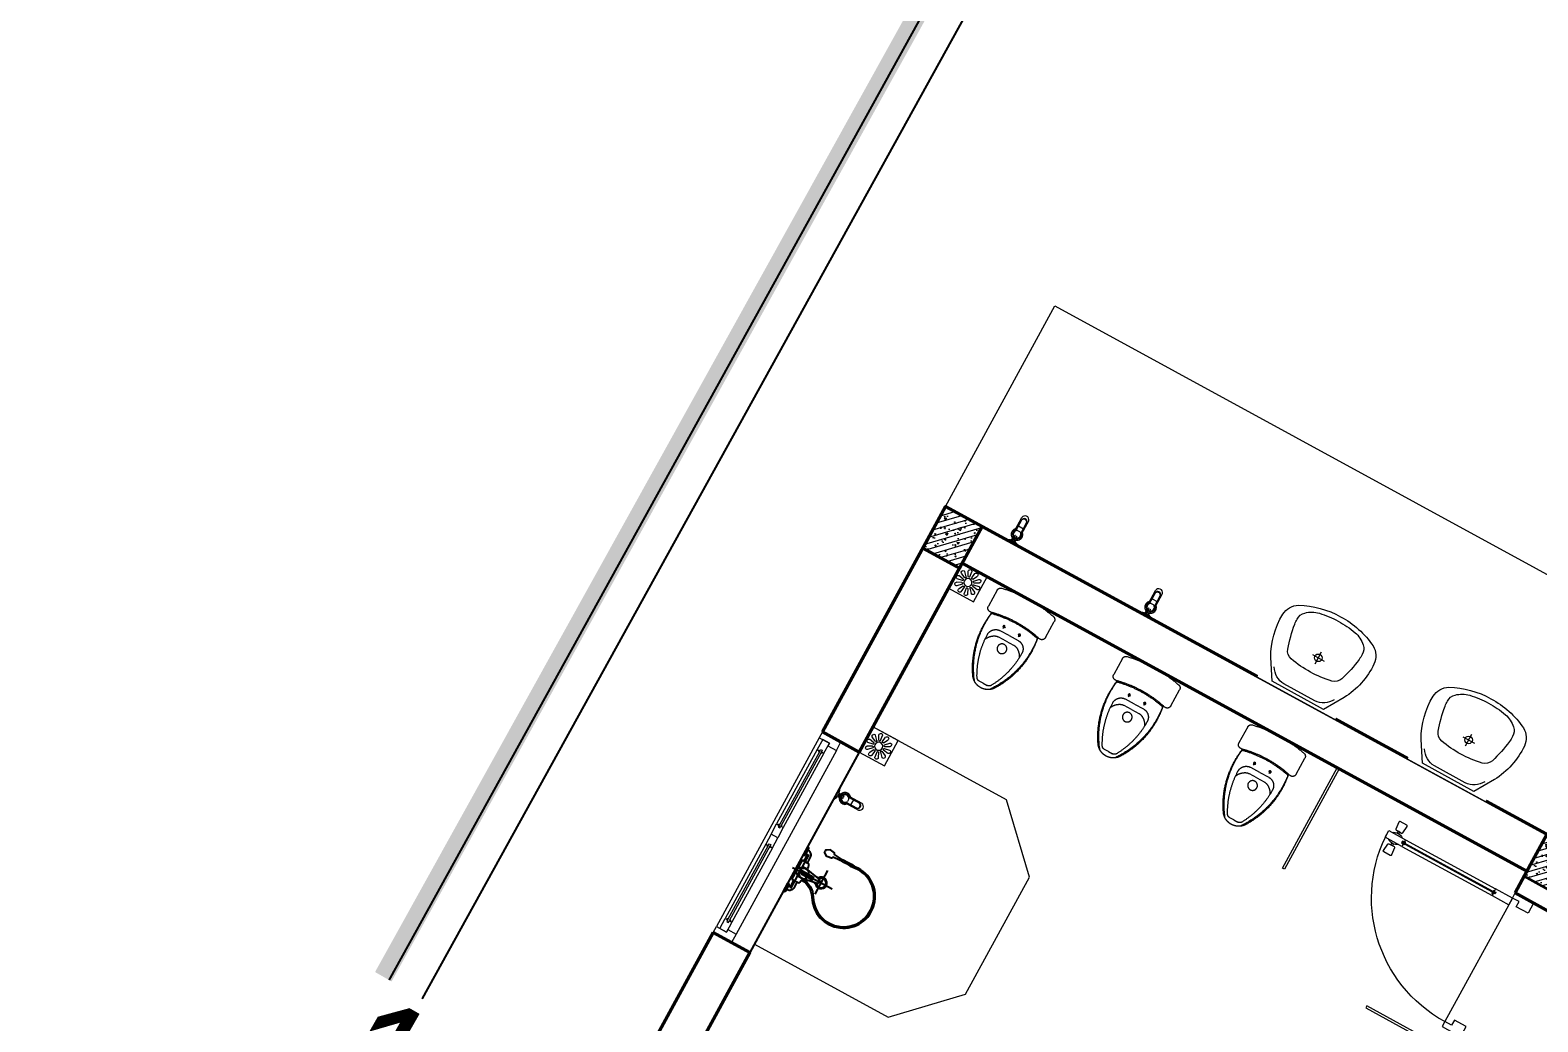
# Model space of a CAD drawing. Header units: millimetres. Extents: x -1075388 to -537338, y 70651 to 270651.
# Drawn here: x -885728 to -877805, y 167468 to 172679 of the extents above; entities that cross this region are included whole.
import ezdxf
from ezdxf.enums import TextEntityAlignment as Align
from ezdxf.xclip import XClip

# ---------------------------------------------------------------- set-up
doc = ezdxf.new("R2010")
doc.units = ezdxf.units.MM
doc.header["$LTSCALE"] = 5
doc.header["$XCLIPFRAME"] = 0
for name, pattern in [('CENTER2', [28.575, 19.05, -3.175, 3.175, -3.175]), ('DASHDOT2', [0.5, 0.25, -0.125, 0, -0.125]), ('HIDDEN', [0.375, 0.25, -0.125])]:
    doc.linetypes.add(name, pattern=pattern)
doc.layers.get('0').update_dxf_attribs({"linetype": 'CENTER2'})
for name, color, linetype, lineweight in [('0.10_Thiet-Bi', 157, 'Continuous', 9), ('cat1', 30, 'Continuous', 50), ('DODAC-NOITHAT', 135, 'Continuous', 9), ('hatch1', 136, 'Continuous', 9), ('ISO', 153, 'Continuous', 13), ('LC Dim', 8, 'Continuous', 18), ('LC Hatch', 252, 'Continuous', 9), ('LC Net dam2', 6, 'Continuous', 40), ('LC Net dam3', 1, 'Continuous', 60), ('LC Net thay', 7, 'Continuous', 25), ('MANH', 35, 'HIDDEN', 5), ('NOITHAT', 125, 'Continuous', 13), ('thay1', 63, 'Continuous', 18)]:
    doc.layers.add(name, color=color, linetype=linetype, lineweight=lineweight)
for name, color, linetype in [('KYHIEU', 7, 'Continuous'), ('net 04', 3, 'Continuous'), ('NHA', 2, 'Continuous'), ('Tuongxay', 11, 'Continuous'), ('VATTHE', 33, 'Continuous')]:
    doc.layers.add(name, color=color, linetype=linetype)
doc.styles.add('HOATBIF', font='hoatbif.shx', dxfattribs={"width": 0.75})
doc.styles.add('VnArialH', font='VHARIAL.TTF')
doc.linetypes.add('FENCELINE2', pattern='A,0.25,-0.1,[132,ltypeshp.shx,S=0.1,R=0,X=-0.1,Y=0],-0.1,1', length=1.45)
doc.dimstyles.new('Copy of 1-110', dxfattribs={"dimscale": 110, "dimtxt": 2.5, "dimasz": 0.35, "dimexe": 0.5, "dimexo": 0, "dimgap": 0.8, "dimtad": 1, "dimdec": 0, "dimzin": 0, "dimdsep": 46, "dimtxsty": 'HOATBIF', "dimblk1": 'DOT', "dimblk2": 'DOT', "dimsah": 1, "dimcen": -1, "dimdle": 1, "dimclrd": 256, "dimclre": 256, "dimclrt": 4, "dimadec": 3, "dimazin": 2, "dimtfac": 0.333333, "dimtdec": 0, "dimtix": 1, "dimtmove": 2, "dimatfit": 3, "dimldrblk": 'DOT', "dimfxl": 1, "dimtvp": 0.833333, "dimtolj": 1, "dimtzin": 0, "dimarcsym": 0})

# ---------------------------------------------------------------- blocks, each defined once
blk = doc.blocks.new('Nen ht')
at = {"layer": 'Tuongxay', "color": 250, "elevation": -2370.5}
for points in [[(38452.5, 61206.9), (33177.5, 63293.6), (21714, 42543.5), (9411.8, 20585.8)], [(38379, 61021), (33267.5, 63042.9), (21888.8, 42446.3), (9588.3, 20491.7)]]:
    blk.add_lwpolyline(points, dxfattribs=at)
at = {"layer": 'KYHIEU', "color": 250, "lineweight": 0, "style": 'VnArialH', "width": 0.6}
for tag, p in [('DC-02', (-46803.7, -9649.6, -10682)), ('2.478', (-46803.7, -10928.4, -10682))]:
    blk.add_attdef(tag, text='', height=756, dxfattribs=at).set_placement(p, align=Align.CENTER)
blk = doc.blocks.new('*U49')
for p, q in [((-30, 0), (-770, 0)), ((-70, -640), (-70, -100)), ((-30, -640), (-30, -100))]:
    blk.add_line(p, q)
at = {"color": 8, "lineweight": 9}
for p, q in [((-52.5, -650), (-52.5, -90)), ((-47.5, -650), (-47.5, -90))]:
    blk.add_line(p, q, dxfattribs=at)
for points in [[(-770, 0), (-800, 0), (-800, 110), (-740, 110), (-740, 40), (-770, 40)], [(-30, 0), (0, 0), (0, 110), (-60, 110), (-60, 40), (-30, 40)]]:
    blk.add_lwpolyline(points, close=True)
for points in [[(-55, -100), (-70, -100), (-70, 0), (-30, 0), (-30, -100), (-45, -100), (-45, -90), (-55, -90), (-55, -100)], [(-79.7, -685), (-90.4, -685), (-90.4, -695), (-79.7, -695)], [(-55, -640), (-70, -640), (-70, -740), (-30, -740), (-30, -640), (-45, -640), (-45, -650), (-55, -650), (-55, -640)], [(-20.3, -685), (-9.6, -685), (-9.6, -695), (-20.3, -695)]]:
    blk.add_lwpolyline(points)
for points in [[(-94.9, -669.5), (-134.9, -665.5, 0.443716), (-140.4, -670.5), (-140.4, -709.5, 0.443716), (-134.9, -714.5), (-94.9, -710.5, 0.385314), (-90.4, -705.5), (-90.4, -674.5, 0.385314)], [(-5.1, -669.5), (34.9, -665.5, -0.443716), (40.4, -670.5), (40.4, -709.5, -0.443716), (34.9, -714.5), (-5.1, -710.5, -0.385314), (-9.6, -705.5), (-9.6, -674.5, -0.385314)]]:
    blk.add_lwpolyline(points, format="xyb", close=True)
for centre, radius, start, end in [((-30, 0), 740, 180, 270), ((-53, -99.1), 8.25, 186.43423, 273.2898), ((-47, -99.1), 8.25, 266.7102, 353.56577), ((-53, -640.9), 8.25, 86.7102, 173.56577), ((-47, -640.9), 8.25, 6.43423, 93.2898)]:
    blk.add_arc(centre, radius, start, end, dxfattribs=at)
for centre, start, end in [((-30, -690), 143.1301, 216.8699), ((-70, -690), 323.1301, 36.8699)]:
    blk.add_arc(centre, 50, start, end)
blk = doc.blocks.new('*U48')
for p, q in [((35, 0), (1165, 0)), ((660, -20), (1105, -20)), ((660, -60), (1105, -60)), ((50, -110), (1150, -110))]:
    blk.add_line(p, q)
at = {"color": 8, "lineweight": 5}
for p, q in [((95, -20), (540, -20)), ((95, -35), (540, -35)), ((95, -45), (540, -45)), ((95, -60), (540, -60)), ((660, -20), (1105, -20)), ((660, -35), (1105, -35)), ((660, -45), (1105, -45)), ((660, -60), (1105, -60))]:
    blk.add_line(p, q, dxfattribs=at)
for points in [[(0, 0), (35, 0), (35, -60), (50, -60), (50, -110), (0, -110), (0, 0)], [(1200, 0), (1165, 0), (1165, -60), (1150, -60), (1150, -110), (1200, -110), (1200, 0)], [(660, -45), (660, -60), (600, -60), (600, -20), (660, -20), (660, -35), (650, -35), (650, -45), (660, -45)], [(1105, -45), (1105, -60), (1165, -60), (1165, -20), (1105, -20), (1105, -35), (1115, -35), (1115, -45), (1105, -45)]]:
    blk.add_lwpolyline(points)
for points in [[(35, -20), (95, -20), (95, -35), (85, -35), (85, -45), (95, -45), (95, -60), (35, -60)], [(600, -20), (540, -20), (540, -35), (550, -35), (550, -45), (540, -45), (540, -60), (600, -60)]]:
    blk.add_lwpolyline(points, close=True)
for points in [[(95, -28.8, -0.312187), (102.1, -35, -0.312187)], [(95, -51.2, 0.312187), (102.1, -45, 0.312187)], [(540, -28.8, 0.312187), (532.9, -35, 0.312187)], [(540, -51.2, -0.312187), (532.9, -45, -0.312187)]]:
    blk.add_lwpolyline(points, format="xyb", dxfattribs=at)
for centre, start, end in [((659.1, -37), 14.21506, 83.56577), ((659.1, -43), 276.43423, 345.78494), ((1105.9, -37), 96.43423, 165.78494), ((1105.9, -43), 194.21506, 263.56577)]:
    blk.add_arc(centre, 8.25, start, end, dxfattribs=at)
blk = doc.blocks.new('TB WC Lavabo 01')
at = {"color": 8}
blk.add_wipeout([(0, 232), (40.2, 240), (140.8, 260), (241.3, 280), (295.7, 287.4), (351.7, 288), (388.5, 280), (421.2, 260), (439.3, 240), (450.7, 220), (459.9, 200), (468.1, 180), (475.3, 160), (481.4, 140), (486.7, 120), (491, 100), (494.5, 80), (497.1, 60), (498.9, 40), (499.9, 20), (500, 0), (499.9, -20), (498.9, -40), (497.1, -60), (494.5, -80), (491, -100), (486.7, -120), (481.4, -140), (475.3, -160), (468.1, -180), (459.9, -200), (450.7, -220), (439.3, -240), (421.2, -260), (388.5, -280), (351.7, -288), (295.7, -287.4), (240.1, -279.8), (140.8, -260), (40.2, -240), (0, -232)], dxfattribs=at)
for p, q in [((204.3, 0), (274.3, 0)), ((239.3, 35), (239.3, -35))]:
    blk.add_line(p, q)
blk.add_lwpolyline([(15, -154.1), (15, 154.1), (121.2, 219.1, -0.14257), (351, 273, -0.255099), (432.2, 223.3, -0.124237), (485, 0, -0.124237), (432.2, -223.3, -0.255099), (351, -273, -0.142542), (121.2, -219.1)], format="xyb", close=True)
for points in [[(86.7, -179.7, -0.253319), (32.7, -92.2), (32.7, 92.2, -0.253319), (86.7, 179.6)], [(154, 0, -0.05085), (166.4, 121.1, -0.267955), (202.9, 162.2, -0.045825), (334.9, 192.9, -0.034433), (365, 195, -0.20396), (411.9, 175, -0.140892), (447.9, 106.7, -0.051029), (459, 0, -0.051029), (447.9, -106.7, -0.140892), (411.9, -175, -0.20396), (365, -195, -0.034433), (334.9, -192.9, -0.045825), (202.9, -162.2, -0.267955), (166.4, -121.1, -0.05085), (154, 0, 0.05085)]]:
    blk.add_lwpolyline(points, format="xyb")
blk.add_circle((239.3, 0), 20)
blk = doc.blocks.new('TAP 4- MBANG')
for p, q in [((35, 0), (-35, 0)), ((-20, -67), (-20, -143.5)), ((-15, -64.5), (-15, -131.2)), ((10, -10), (-10, -10)), ((-10, -10), (-10, -20)), ((10, -20), (-10, -20)), ((8.1, -69.7), (-8.1, -69.7)), ((-5, -10), (-5, -20)), ((5, -10), (5, -20)), ((10, -10), (10, -20)), ((15, -64.5), (15, -129.5)), ((20, -67), (20, -140.3)), ((14.9, -93), (-15.1, -93))]:
    blk.add_line(p, q)
for points in [[(-1.9, -38.3), (-5.1, -38.3), (-5.1, -41.1), (-1.9, -41.1)], [(7.4, -38.3), (4.2, -38.3), (4.2, -41.1), (7.4, -41.1)]]:
    blk.add_lwpolyline(points, close=True)
for centre, radius, start, end in [((-1.7, 47), 57.6, 234.68824, 261.70894), ((0, -51.2), 31.2, 50.97751, 230.19709), ((0, -51.6), 24.8, 307.23711, 232.76289), ((0, -51.6), 19.8, 294.03285, 245.96715), ((0, -51.2), 31.2, 309.80291, 129.02249), ((1.7, 47), 57.6, 278.29106, 305.31176), ((-0.3, -138.6), 20.3, 193.93752, 355.18674), ((-0.4, -122.6), 16.9, 210.59484, 335.95142), ((-0.1, -128.3), 15.2, 190.94905, 355.5972)]:
    blk.add_arc(centre, radius, start, end)
blk = doc.blocks.new('*U292')
at = {"layer": 'NOITHAT', "rotation": 180}
blk.add_blockref('TAP 4- MBANG', (0, -79.5), dxfattribs=at)
blk = doc.blocks.new('*U291')
at = {"layer": 'LC Net dam3', "color": 0, "linetype": 'ByBlock', "lineweight": -2, "transparency": 16777216}
for p in [(0, 0), (800, 0)]:
    blk.add_blockref('*U292', p, dxfattribs=at)
blk = doc.blocks.new('senvoi')
at = {"layer": 'VATTHE'}
for p, q in [((-44.7, 101), (-44.7, -101)), ((0, 0), (-236.3, 0)), ((-170.6, 66.4), (-170.6, -73.7)), ((-64, 28.4), (-146.8, 12.7)), ((-68.3, 57.4), (-27.1, 57.4)), ((-64, 28.4), (-48.2, 28.4)), ((-48.2, 28.4), (-27.1, 9.1)), ((-27.1, 57.4), (-27.1, -57.4)), ((-64, -28.4), (-146.8, -12.7)), ((-68.3, -57.4), (-27.1, -57.4)), ((-64, -28.4), (-48.2, -28.4)), ((-48.2, -28.4), (-27.1, -9.1)), ((-300.5, -152.9), (-300.5, -160.2)), ((-290.5, -152.9), (-290.5, -160.2)), ((-267, -149.3), (-267, -163.7)), ((-264.5, -150.9), (-264.5, -162.2))]:
    blk.add_line(p, q, dxfattribs=at)
for points in [[(-73.1, 36.6, -0.268964), (-162.8, 88.6, 1.849875), (-289.7, -160.3, 0.351925)], [(-73.1, 29.1, -0.268964), (-169.3, 84.9, 1.849875), (-290.5, -152.9, 1.849875)], [(-57.1, 57.4), (-57.1, 92.3, -0.414214), (-32.1, 117.3), (-26.8, 117.3)], [(-37.1, 57.4), (-37.1, 92.3, -0.414214), (-32.1, 97.3), (-26.8, 97.3)], [(-57.1, -57.4), (-57.1, -92.3, 0.414214), (-32.1, -117.3), (-26.8, -117.3)], [(-37.1, -57.4), (-37.1, -92.3, 0.414214), (-32.1, -97.3), (-26.8, -97.3)], [(-290.5, -152.9), (-264.5, -149), (-264.5, -150.9), (-261.2, -151.8, 0.032976), (-160.6, -148.5), (-156.3, -139.9), (-130.8, -137.1), (-108.6, -150.4), (-108.6, -156.5)], [(-290.5, -160.2), (-264.5, -164.1), (-264.5, -162.2), (-261.2, -161.2, -0.032976), (-160.6, -164.5), (-156.3, -173.1), (-130.8, -175.9), (-108.6, -162.7), (-108.6, -156.5)]]:
    blk.add_lwpolyline(points, format="xyb", dxfattribs=at)
for points in [[(-26.8, 90.4), (-26.8, 127.8, -0.414214), (-21.8, 132.8), (-17, 132.8), (-17, 85.4), (-21.8, 85.4, -0.414214)], [(-56, 7.7), (-119, 7.7, 0.414214), (-124, 2.7), (-124, -2.3, 0.414214), (-119, -7.3), (-56, -7.3, 0.414214), (-51, -2.3), (-51, 2.7, 0.414214)], [(-26.8, -90.4), (-26.8, -127.8, 0.414214), (-21.8, -132.8), (-17, -132.8), (-17, -85.4), (-21.8, -85.4, 0.414214)]]:
    blk.add_lwpolyline(points, format="xyb", close=True, dxfattribs=at)
for centre, radius, start, end in [((-170.6, 0), 30, 34.1667, 325.8333), ((-170.6, 0), 26, 37.86273, 322.13727), ((-144.6, 0), 16.9, 60.47297, 299.52703), ((-144.6, 0), 12.9, 99.94405, 260.05595), ((-67.2, 0), 27.2, 195.65359, 163.5229), ((303.9, -34.4), 383.4, 166.1502, 170.87425), ((-368.8, 0), 346.5, 350.47381, 9.52619), ((303.9, 34.4), 383.4, 189.12575, 193.8498)]:
    blk.add_arc(centre, radius, start, end, dxfattribs=at)
blk = doc.blocks.new('XSÊ')
at = {"layer": 'MANH', "ltscale": 200}
for p, q in [((-2.139, -1.67), (-2.139, -0.466)), ((2.141, -0.455), (2.141, -1.658)), ((-0.657, -2.341), (-0.461, -2.341)), ((0.019, -2.701), (-0.656, -2.701)), ((-0.561, -2.473), (-0.561, -2.234)), ((0.019, -2.701), (0.693, -2.701)), ((0.694, -2.341), (0.498, -2.341)), ((0.598, -2.473), (0.598, -2.234)), ((-0.838, -3.19), (-0.838, -3.19)), ((-0.838, -3.19), (-0.838, -3.19)), ((-0.838, -3.19), (-0.838, -3.19)), ((-0.838, -3.19), (-0.838, -3.19)), ((0.019, -3.11), (-0.535, -3.11)), ((0.019, -3.11), (0.572, -3.11)), ((0.019, -6.261), (-0.286, -6.261)), ((0.019, -6.261), (0.323, -6.261))]:
    blk.add_line(p, q, dxfattribs=at)
for centre, major_axis, start_param, end_param in [((0.026, -9.31), (6.584, 6.584), 0.579272, 0.997076), ((-1.875, -0.466), (0.187, 0.187), 0.997076, 2.356194), ((1.877, -0.455), (-0.187, 0.187), 3.926991, 5.291661), ((-1.875, -1.67), (0.187, 0.187), 2.356194, 4.1708), ((4.1, -2.932), (-4.156, 4.156), 0.608135, 1.356196), ((4.36, -2.773), (4.321, 4.321), 2.22618, 2.997203), ((0.026, -9.31), (-5.381, 5.381), -1.022781, -0.541589), ((0.026, -9.31), (-5.325, 5.325), -1.014599, -0.554159), ((0.026, -9.31), (-5.381, 5.381), -1.010221, -0.55852), ((-4.279, -2.784), (4.292, 4.292), 4.85399, 5.631169), ((-4.062, -2.933), (-4.156, 4.156), 3.356163, 4.104949), ((1.877, -1.658), (0.187, 0.187), 3.689608, 5.497787), ((-0.656, -3.317), (-0.436, 0.436), -0.785398, 0.789121), ((-0.564, -2.344), (-0.0467, 0.0467), 3.926991, 10.210176), ((0.601, -2.344), (-0.0467, 0.0467), 3.926991, 10.210176), ((0.693, -3.317), (0.436, 0.436), 5.494064, 7.068583), ((4.394, -3.299), (-4.007, 4.007), 0.789121, 1.308304), ((-0.354, -4.046), (-0.695, 0.695), -0.270575, 0.387309), ((-0.535, -3.726), (0.436, 0.436), 0.785398, 1.300221), ((0.019, -3.684), (0.226, 0.226), 5.497787, 11.780972), ((-4.357, -3.299), (4.007, 4.007), 4.974881, 5.494064), ((0.572, -3.726), (-0.436, 0.436), -1.300221, -0.785398), ((0.391, -4.046), (0.695, 0.695), 5.895877, 6.55376), ((0.019, -5.582), (-0.716, 0.716), 1.331654, 3.380735), ((0.019, -5.582), (-0.716, 0.716), 1.773285, 2.939104), ((-0.286, -5.997), (0.187, 0.187), 2.879101, 3.926991), ((0.323, -5.997), (-0.187, 0.187), 2.356194, 3.404085)]:
    blk.add_ellipse(centre, major_axis=major_axis, ratio=1, start_param=start_param, end_param=end_param, dxfattribs=at)
blk = doc.blocks.new('*U290')
at = {"layer": 'MANH', "extrusion": (-4.44089e-16, -4.60819e-28, -1), "xscale": 80, "yscale": 80, "zscale": 80, "rotation": 90.00000000000001}
blk.add_blockref('XSÊ', (-263.8, -0.1), dxfattribs=at)
blk = doc.blocks.new('*U289')
at = {"layer": 'hatch1', "color": 0, "linetype": 'ByBlock', "lineweight": -2, "transparency": 16777216}
for p in [(0, 0), (0, -750), (0, -1500)]:
    blk.add_blockref('*U290', p, dxfattribs=at)
blk = doc.blocks.new('A$C1D2B35E6')
at = {"layer": 'DODAC-NOITHAT'}
for p, q in [((48, 79.7), (23.3, 83.2)), ((48, 70.3), (23.3, 66.8)), ((50.4, 87), (28.4, 98.7)), ((56, 94.7), (38, 112)), ((62.2, 99.2), (51.2, 121.6)), ((71.2, 102.1), (66.8, 126.7)), ((78.8, 102.1), (83.2, 126.7)), ((87.8, 99.2), (98.8, 121.6)), ((94, 94.7), (112, 112)), ((99.6, 87), (121.6, 98.7)), ((102, 79.7), (126.7, 83.2)), ((102, 70.3), (126.7, 66.8)), ((50.4, 63), (28.4, 51.3)), ((56, 55.3), (38, 38)), ((62.2, 50.8), (51.2, 28.4)), ((71.2, 47.9), (66.8, 23.3)), ((78.8, 47.9), (83.2, 23.3)), ((87.8, 50.8), (98.8, 28.4)), ((94, 55.3), (112, 38)), ((99.6, 63), (121.6, 51.3))]:
    blk.add_line(p, q, dxfattribs=at)
blk.add_lwpolyline([(10, 10), (10, 140), (140, 140), (140, 10)], close=True, dxfattribs=at)
blk.add_circle((75, 75), 18.3, dxfattribs=at)
for centre, radius, start, end in [((25.8, 91), 8.16, 72, 252), ((44.6, 116.8), 8.16, 36, 216), ((47.6, 83.9), 4.19, 275.87716, 48.12284), ((47.6, 66.1), 4.19, 311.87716, 84.12284), ((58.1, 98.3), 4.19, 239.87716, 12.12284), ((75, 126.7), 8.16, 0, 180), ((75, 103.8), 4.19, 203.87716, 336.12284), ((91.9, 98.3), 4.19, 167.87716, 300.12284), ((102.4, 83.9), 4.19, 131.87716, 264.12284), ((102.4, 66.1), 4.19, 95.87716, 228.12284), ((105.4, 116.8), 8.16, 324, 144), ((124.2, 91), 8.16, 288, 108), ((25.8, 59), 8.16, 108, 288), ((44.6, 33.2), 8.16, 144, 324), ((58.1, 51.7), 4.19, 347.87716, 120.12284), ((75, 23.3), 8.16, 180, 0), ((75, 46.2), 4.19, 23.87716, 156.12284), ((91.9, 51.7), 4.19, 59.87716, 192.12284), ((105.4, 33.2), 8.16, 216, 36), ((124.2, 59), 8.16, 252, 72)]:
    blk.add_arc(centre, radius, start, end, dxfattribs=at)
blk = doc.blocks.new('Nhaf hiệu bộ')
at = {"layer": 'LC Hatch', "ltscale": 2}
h = blk.add_hatch(dxfattribs=at)
h.set_pattern_fill('BETONG', color=256, scale=20, pattern_type=2)
h.set_pattern_definition([(360, (-24795.02, 75865.2), (3e-14, 103.92305), [2.5, -57.5]), (360, (-24795.02, 75869.53), (3e-14, 103.92305), [2.5, -57.5]), (120, (-24795.02, 75865.2), (-90, -51.96152), [2.5, -57.5]), (120, (-24791.27, 75867.36), (-90, -51.96152), [2.5, -57.5]), (360, (-24765.02, 75917.16), (3e-14, 103.92305), [2.5, -57.5]), (360, (-24765.02, 75921.49), (3e-14, 103.92305), [2.5, -57.5]), (120, (-24765.02, 75917.16), (-90, -51.96152), [2.5, -57.5]), (120, (-24761.27, 75919.33), (-90, -51.96152), [2.5, -57.5]), (60, (-24792.52, 75865.2), (-90, 51.96152), [2.5, -57.5]), (60, (-24796.27, 75867.36), (-90, 51.96152), [2.5, -57.5]), (60, (-24762.52, 75813.24), (-90, 51.96152), [2.5, -57.5]), (60, (-24766.27, 75815.4), (-90, 51.96152), [2.5, -57.5]), (45, (-24795.016, 75865.2), (-21.213203, 21.213203), []), (50, (-24795.02, 75865.2), (143.45204, -12.55043), [15, -165]), (355, (-24795.02, 75865.2), (-27.75027, 150.43843), [12, -132]), (100.4514, (-24783.06, 75864.15), (115.70188, 137.8879), [12.74804, -140.22842]), (46.1842, (-24795.02, 75905.2), (213.4482, -33.1038), [22.5, -247.5]), (96.6356, (-24777.23, 75902.44), (186.93254, 194.8236), [19.12206, -210.3426]), (351.1842, (-24795.02, 75905.2), (186.9324, 194.8237), [18, -198]), (21, (-24775.02, 75895.2), (119.38141, -80.52378), [15, -165]), (326, (-24775.02, 75895.2), (48.66307, 145.03), [12, -132]), (71.4514, (-24765.07, 75888.49), (168.04453, 64.5061), [12.74804, -140.22842]), (37.5, (-24795.016, 75865.2), (2.43197, 66.57877), [0, -130.4, 0, -134, 0, -132.5]), (7.5, (-24795.016, 75865.2), (52.61391, 78.88234), [0, -76.4, 0, -127.4, 0, -50.5]), (327.5, (-24839.616, 75865.2), (106.764487, -4.510974), [0, -50, 0, -156, 0, -207]), (317.5, (-24859.62, 75865.2), (116.63723, 20.021), [0, -65, 0, -103.6, 0, -147])])
h.paths.add_polyline_path([(220, 9220), (0, 9220), (0, 8970), (220, 8970)])
h = blk.add_hatch(dxfattribs=at)
h.set_pattern_fill('BETONG', color=256, scale=20, pattern_type=2)
h.set_pattern_definition([(360, (-21195.02, 75865.2), (3e-14, 103.92305), [2.5, -57.5]), (360, (-21195.02, 75869.53), (3e-14, 103.92305), [2.5, -57.5]), (120, (-21195.02, 75865.2), (-90, -51.96152), [2.5, -57.5]), (120, (-21191.27, 75867.36), (-90, -51.96152), [2.5, -57.5]), (360, (-21165.02, 75917.16), (3e-14, 103.92305), [2.5, -57.5]), (360, (-21165.02, 75921.49), (3e-14, 103.92305), [2.5, -57.5]), (120, (-21165.02, 75917.16), (-90, -51.96152), [2.5, -57.5]), (120, (-21161.27, 75919.33), (-90, -51.96152), [2.5, -57.5]), (60, (-21192.52, 75865.2), (-90, 51.96152), [2.5, -57.5]), (60, (-21196.27, 75867.36), (-90, 51.96152), [2.5, -57.5]), (60, (-21162.52, 75813.24), (-90, 51.96152), [2.5, -57.5]), (60, (-21166.27, 75815.4), (-90, 51.96152), [2.5, -57.5]), (45, (-21195.016, 75865.2), (-21.213203, 21.213203), []), (50, (-21195.02, 75865.2), (143.45204, -12.55043), [15, -165]), (355, (-21195.02, 75865.2), (-27.75027, 150.43843), [12, -132]), (100.4514, (-21183.06, 75864.15), (115.70188, 137.8879), [12.74804, -140.22842]), (46.1842, (-21195.02, 75905.2), (213.4482, -33.1038), [22.5, -247.5]), (96.6356, (-21177.23, 75902.44), (186.93254, 194.8236), [19.12206, -210.3426]), (351.1842, (-21195.02, 75905.2), (186.9324, 194.8237), [18, -198]), (21, (-21175.02, 75895.2), (119.38141, -80.52378), [15, -165]), (326, (-21175.02, 75895.2), (48.66307, 145.03), [12, -132]), (71.4514, (-21165.07, 75888.49), (168.04453, 64.5061), [12.74804, -140.22842]), (37.5, (-21195.016, 75865.2), (2.43197, 66.57877), [0, -130.4, 0, -134, 0, -132.5]), (7.5, (-21195.016, 75865.2), (52.61391, 78.88234), [0, -76.4, 0, -127.4, 0, -50.5]), (327.5, (-21239.616, 75865.2), (106.764487, -4.510974), [0, -50, 0, -156, 0, -207]), (317.5, (-21259.62, 75865.2), (116.63723, 20.021), [0, -65, 0, -103.6, 0, -147])])
h.paths.add_polyline_path([(3820, 9220), (3600, 9220), (3600, 8970), (3820, 8970)])
at = {"layer": 'cat1', "ltscale": 2}
for p, q in [((0, 7870), (0, 9220)), ((0, 9220), (4110, 9220)), ((220, 7870), (220, 9000)), ((220, 9000), (3600, 9000)), ((3600, 8870), (3600, 9000)), ((3820, 8870), (3600, 8870)), ((0, 7870), (220, 7870)), ((0, 1800), (0, 6670)), ((0, 6670), (220, 6670)), ((220, 2020), (220, 6670))]:
    blk.add_line(p, q, dxfattribs=at)
at = {"layer": 'LC Net dam2', "ltscale": 2}
for points in [[(0, 8970), (220, 8970), (220, 9220), (0, 9220)], [(3600, 8970), (3820, 8970), (3820, 9220), (3600, 9220)]]:
    blk.add_lwpolyline(points, close=True, dxfattribs=at)
at = {"layer": 'LC Net thay', "ltscale": 2}
blk.add_line((220, 7870), (220, 6670), dxfattribs=at)
at = {"layer": 'NOITHAT', "ltscale": 2}
for points in [[(2476.9, 9000), (2476.9, 8400), (2464.9, 8400), (2464.9, 9000)], [(3200, 7964), (3600, 7964), (3600, 7976), (3200, 7976)]]:
    blk.add_lwpolyline(points, close=True, dxfattribs=at)
at = {"layer": 'thay1', "ltscale": 2}
for points in [[(0, 10420), (3600, 10420), (3600, 9220), (0, 9220)], [(1020, 8020), (220, 8020), (220, 6720), (1020, 6720), (1320, 7020), (1320, 7720)]]:
    blk.add_lwpolyline(points, close=True, dxfattribs=at)
at = {"layer": 'DODAC-NOITHAT', "linetype": 'Continuous', "lineweight": 100, "extrusion": (0, 0, -1), "xscale": 1.153846153873019, "yscale": 1.153846153873019, "zscale": -1.153846153873019, "rotation": 90.00000000000006}
for p in [(-208.5, 8838.5), (-208.5, 7858.5)]:
    blk.add_blockref('A$C1D2B35E6', p, dxfattribs=at)
at = {"layer": 'hatch1', "rotation": 90}
blk.add_blockref('*U289', (619.9, 8736.2), dxfattribs=at)
at = {"layer": 'ISO', "xscale": -1}
for name, p, rotation in [('*U49', (3600, 8870), 270), ('*U48', (0, 7870), 90)]:
    blk.add_blockref(name, p, dxfattribs=dict(at, rotation=rotation))
at = {"layer": 'LC Net dam3', "linetype": 'DASHDOT2'}
blk.add_blockref('*U291', (400, 9299.5), dxfattribs=at)
at = {"layer": 'net 04', "rotation": 180}
blk.add_blockref('senvoi', (203, 7170), dxfattribs=at)
at = {"layer": 'NOITHAT', "rotation": 90}
blk.add_blockref('TAP 4- MBANG', (220, 7620), dxfattribs=at)
at = {"layer": '0.10_Thiet-Bi', "rotation": 90}
for p in [(2100, 9220), (3000, 9220)]:
    blk.add_blockref('TB WC Lavabo 01', p, dxfattribs=at)
blk = doc.blocks.new('DOT')
at = {"color": 0, "linetype": 'ByBlock'}
blk.add_line((-0.5, 0), (-1, 0), dxfattribs=at)
at = {"color": 0, "linetype": 'ByBlock', "const_width": 0.5}
blk.add_lwpolyline([(-0.25, 0, 1), (0.25, 0, 1)], format="xyb", close=True, dxfattribs=at)
blk = doc.blocks.new('*D141')
at = {"layer": 'Defpoints', "color": 0, "transparency": 16777216}
for p in [(-883161, 166066.4), (-883132.7, 166116.1, 2610.7)]:
    blk.add_point(p, dxfattribs=at)
at = {"layer": 'LC Dim', "lineweight": -2, "transparency": 16777216}
for p, q in [((-884453.1, 166804.6), (-884544.3, 166856.7)), ((-884347.1, 166778.6), (-884436.3, 166622.3)), ((-884361.9, 166752.5), (-883161, 166066.4)), ((-883132.7, 166116.1), (-883235.4, 165936.2)), ((-883069.9, 166014.3), (-882978.7, 165962.3))]:
    blk.add_line(p, q, dxfattribs=at)
at = {"layer": 'LC Dim', "lineweight": -2, "transparency": 16777216, "xscale": 105, "yscale": 105, "zscale": 105}
for p, rotation in [((-884361.9, 166752.5), 330.2592635081893), ((-883161, 166066.4), 150.2592635081893)]:
    blk.add_blockref('DOT', p, dxfattribs=dict(at, rotation=rotation))
at = {"layer": 'LC Dim', "color": 4, "transparency": 16777216, "insert": (-883456.4, 166943.5), "char_height": 750, "attachment_point": 5, "rotation": 330.25926, "style": 'HOATBIF', "bg_fill": 3, "box_fill_scale": 1.1, "bg_fill_color": 256, "bg_fill_true_color": 13158600, "bg_fill_transparency": 0}
blk.add_mtext('\\A1;1.38', dxfattribs=at)
at = {"layer": 'Defpoints', "color": 0, "transparency": 16777216}
blk.add_point((-884347.1, 166778.6), dxfattribs=at)
blk = doc.blocks.new('_Dot')
at = {"color": 0, "linetype": 'ByBlock', "lineweight": -2}
blk.add_line((-0.5, 0), (-1, 0), dxfattribs=at)
at = {"color": 0, "linetype": 'ByBlock', "const_width": 0.5}
blk.add_lwpolyline([(-0.25, 0, 1), (0.25, 0, 1)], format="xyb", close=True, dxfattribs=at)

msp = doc.modelspace()

# ---------------------------------------------------------------- block references
at = {"layer": 'NHA'}
ref = msp.add_blockref('Nen ht', (-908818.656, 119243.518, 41.497), dxfattribs=at)
XClip(ref).set_block_clipping_path([(-36969.0091810265, -21518.5280143177), (72831.0680443905, 66381.4719856854)])

# ---------------------------------------------------------------- next in the draw order: block references
at = {"layer": 'NHA', "rotation": 331.3859695635566}
msp.add_blockref('Nhaf hiệu bộ', (-885333.036, 162082.651, 281.744), dxfattribs=at)

# ---------------------------------------------------------------- next in the draw order: linework, layer by layer
at = {"layer": 'cat1', "color": 202, "linetype": 'FENCELINE2', "ltscale": 200, "const_width": 100, "elevation": 37.298}
msp.add_lwpolyline([(-904457.596, 108956.227), (-914065.335, 113516.999), (-912056.149, 117141.527), (-908731.579, 122968.97), (-894410.729, 148713.766), (-875641.151, 182537.129), (-849750.707, 171967.138), (-871058.279, 133439.115), (-871341.181, 132921.363)], dxfattribs=at)

# ---------------------------------------------------------------- next in the draw order: dimensions: what is measured, and where the dimension line sits
at = {"layer": 'LC Dim'}
dim = msp.add_linear_dim(base=(-883161.023, 166066.432, -2329), p1=(-884347.05, 166778.571, -2329), p2=(-883132.659, 166116.077, 281.744), angle=330.2592635, dimstyle='Copy of 1-110', override={"dimscale": 300, "dimdec": 2, "dimlfac": 0.001, "dimtfill": 1}, dxfattribs=at)
dim.commit()
dim.dimension.update_dxf_attribs({"geometry": '*D141', "text_midpoint": (-883456.385, 166943.48, -2329)})

doc.saveas('drawing.dxf')
